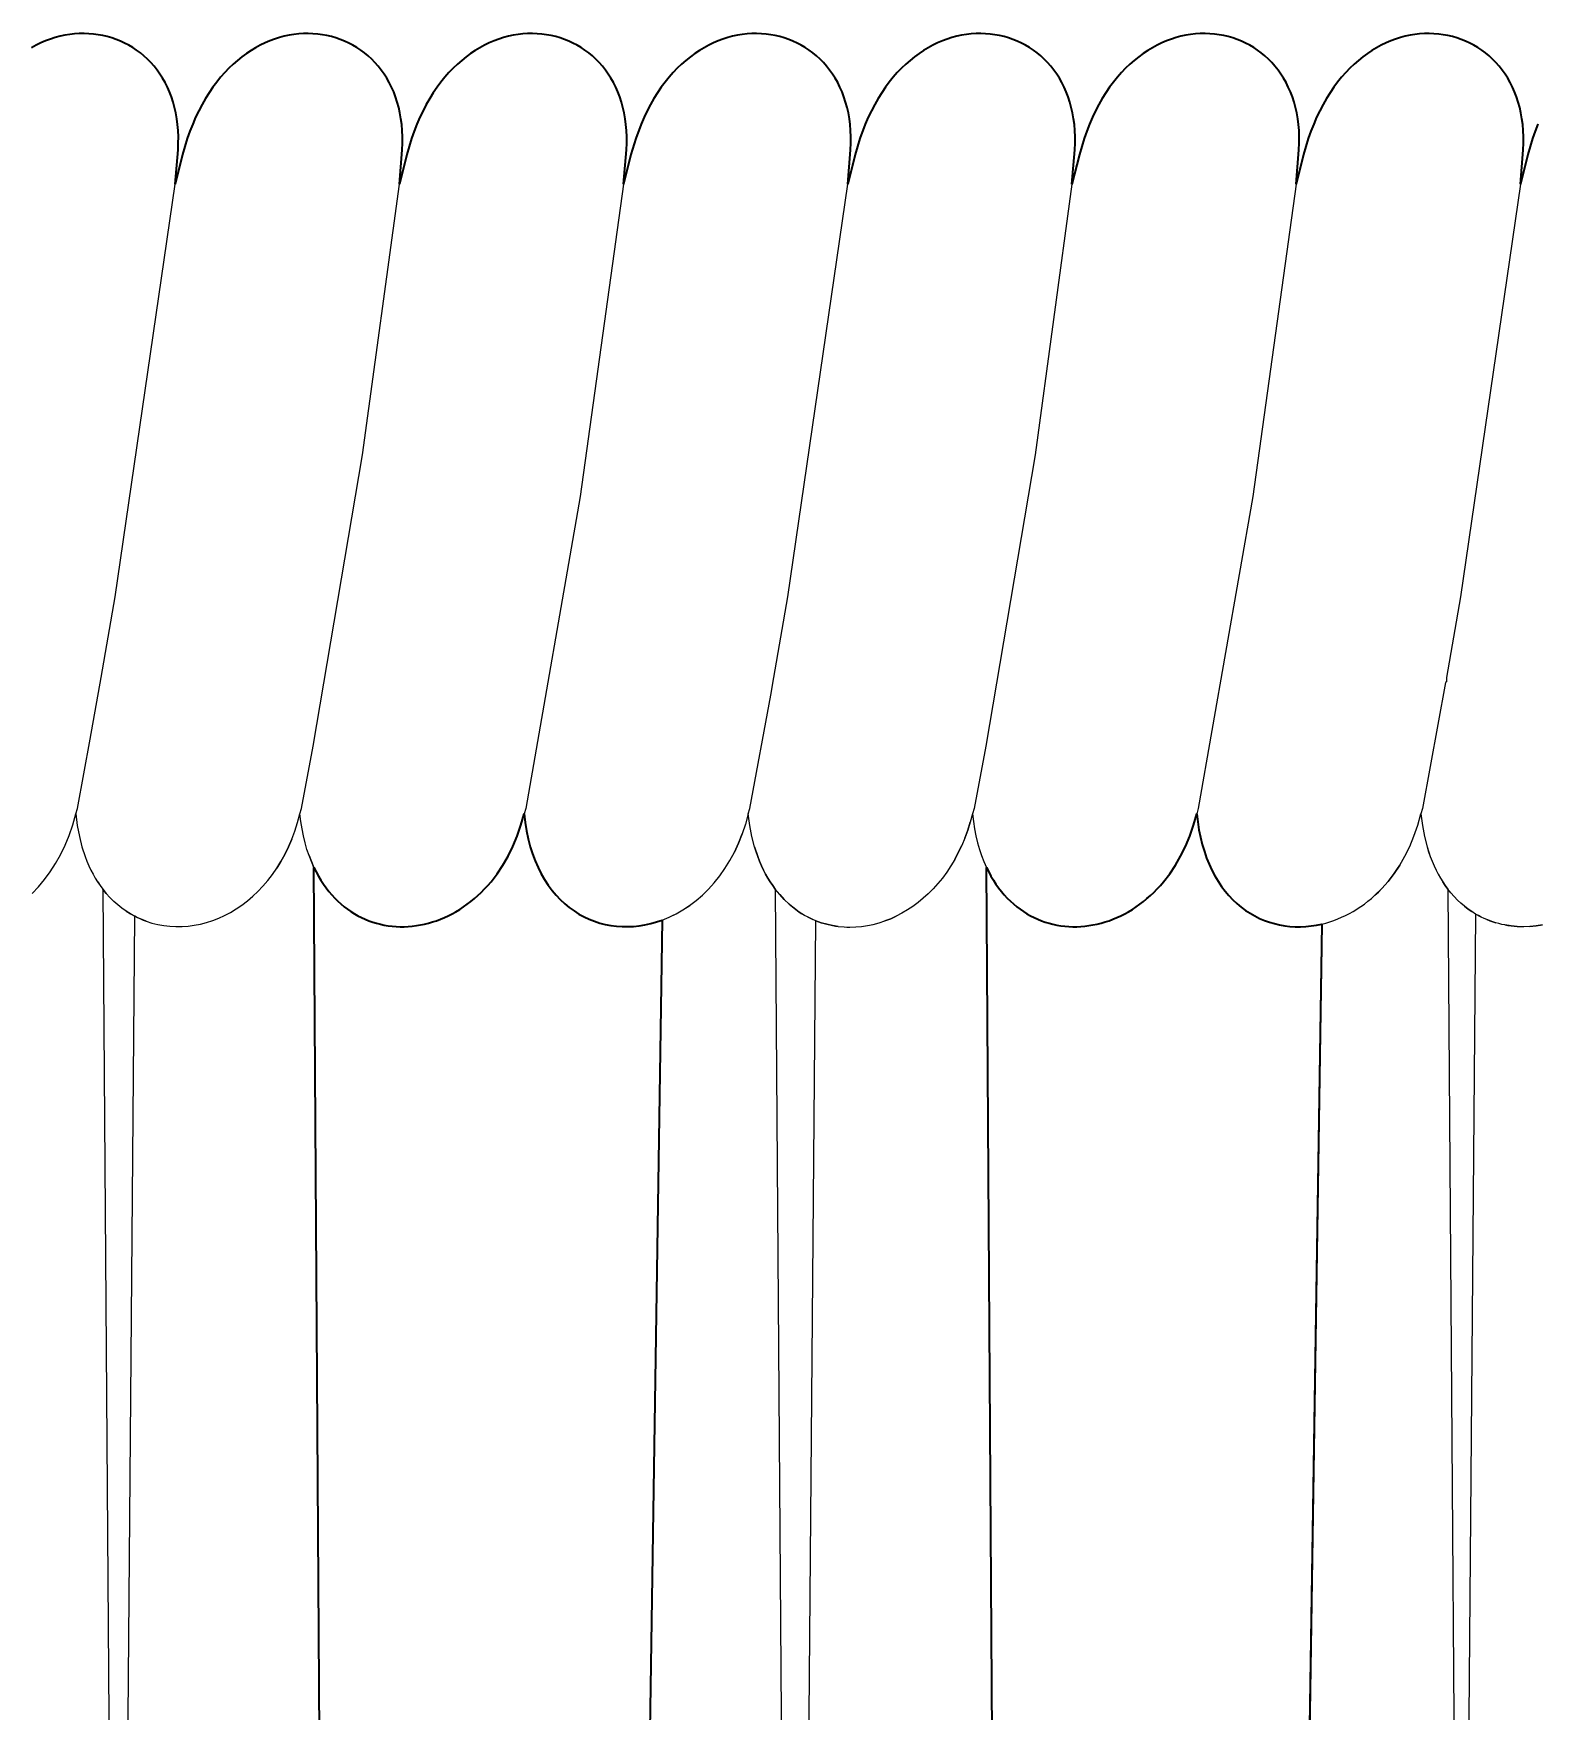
# Model space of a CAD drawing. Header units: millimetres. Extents: x 0 to 1881, y -1115 to 723.
# Drawn here: x 383.4 to 425.9, y -459.68 to -412.21 of the extents above; entities that cross this region are included whole.
import ezdxf

# ---------------------------------------------------------------- set-up
doc = ezdxf.new("R2010")
doc.units = ezdxf.units.MM
doc.layers.add('Blocks', color=7, linetype='Continuous')
doc.layers.add('Blocks$Inner', color=7, linetype='Continuous', lineweight=25, true_color=0x007f00)
doc.layers.add('Blocks$Outline', color=7, linetype='Continuous', lineweight=35, true_color=0xff3f3f)

# ---------------------------------------------------------------- blocks, each defined once
blk = doc.blocks.new('PK4 Lounge Chair Back')
at = {"layer": 'Blocks$Inner'}
blk.add_line((406.319, 677.539), (406.484, 677.534), dxfattribs=at)
for points in [[(383.353, 678.489), (383.534, 678.675), (383.705, 678.878), (383.867, 679.097), (384.018, 679.331), (384.159, 679.582), (384.287, 679.848), (384.402, 680.13), (384.503, 680.427), (384.589, 680.74), (384.635, 680.892), (384.997, 682.852), (385.309, 684.598), (385.705, 686.882), (387.401, 698.55), (387.482, 699.527), (387.49, 699.712), (387.491, 699.893), (387.483, 700.069), (387.469, 700.24), (387.448, 700.406), (387.419, 700.568), (387.384, 700.724), (387.343, 700.874), (387.295, 701.02), (387.241, 701.161), (387.181, 701.296), (387.116, 701.426), (387.045, 701.55), (386.969, 701.669), (386.888, 701.782), (386.803, 701.89), (386.712, 701.993), (386.618, 702.089), (386.519, 702.18), (386.417, 702.265), (386.31, 702.344), (386.201, 702.417), (386.088, 702.484), (385.972, 702.545), (385.853, 702.6), (385.731, 702.649), (385.607, 702.692), (385.481, 702.728), (385.353, 702.758), (385.223, 702.782), (385.091, 702.8), (384.959, 702.81), (384.825, 702.815), (384.69, 702.812), (384.554, 702.803), (384.418, 702.788), (384.282, 702.765), (384.145, 702.736), (384.009, 702.7), (383.873, 702.657), (383.737, 702.607), (383.603, 702.55), (383.469, 702.486), (383.337, 702.414)], [(391.187, 679.557), (391.253, 679.387), (391.325, 679.224), (391.253, 679.386), (391.187, 679.557), (391.128, 679.734), (391.075, 679.92), (391.028, 680.113), (390.989, 680.314), (390.956, 680.523), (390.93, 680.74), (390.976, 680.892), (391.302, 682.655), (392.704, 690.898), (393.742, 698.55), (393.823, 699.527), (393.831, 699.712), (393.831, 699.893), (393.824, 700.069), (393.81, 700.24), (393.788, 700.406), (393.76, 700.568), (393.725, 700.724), (393.683, 700.874), (393.636, 701.02), (393.582, 701.161), (393.522, 701.296), (393.456, 701.426), (393.386, 701.55), (393.31, 701.669), (393.229, 701.782), (393.143, 701.89), (393.053, 701.993), (392.959, 702.089), (392.86, 702.18), (392.758, 702.265), (392.651, 702.344), (392.541, 702.417), (392.429, 702.484), (392.312, 702.545), (392.193, 702.6), (392.072, 702.649), (391.948, 702.692), (391.822, 702.728), (391.694, 702.758), (391.564, 702.782), (391.432, 702.8), (391.299, 702.81), (391.166, 702.815), (391.031, 702.812), (390.895, 702.803), (390.759, 702.788), (390.622, 702.765), (390.486, 702.736), (390.349, 702.7), (390.214, 702.657), (390.078, 702.607), (389.944, 702.55), (389.81, 702.486), (389.678, 702.414), (389.547, 702.336), (389.417, 702.25), (389.29, 702.157), (389.164, 702.056), (389.041, 701.948), (388.92, 701.833), (388.803, 701.71), (388.687, 701.579), (388.575, 701.441), (388.467, 701.295), (388.362, 701.141), (388.26, 700.979), (388.163, 700.81), (388.07, 700.632), (387.981, 700.447), (387.897, 700.253), (387.818, 700.052), (387.744, 699.842), (387.611, 699.397), (387.401, 698.55)], [(393.742, 698.55), (393.952, 699.397), (394.085, 699.842), (394.159, 700.052), (394.238, 700.253), (394.322, 700.447), (394.411, 700.632), (394.504, 700.81), (394.601, 700.979), (394.703, 701.141), (394.808, 701.295), (394.916, 701.441), (395.028, 701.579), (395.143, 701.71), (395.261, 701.833), (395.382, 701.948), (395.505, 702.056), (395.631, 702.157), (395.758, 702.25), (395.888, 702.336), (396.018, 702.414), (396.151, 702.486), (396.285, 702.55), (396.419, 702.607), (396.555, 702.657), (396.69, 702.7), (396.827, 702.736), (396.963, 702.765), (397.1, 702.788), (397.236, 702.803), (397.371, 702.812), (397.506, 702.815), (397.64, 702.81), (397.773, 702.8), (397.905, 702.782), (398.035, 702.758), (398.163, 702.728), (398.289, 702.692), (398.413, 702.649), (398.534, 702.6), (398.653, 702.545), (398.769, 702.484), (398.882, 702.417), (398.992, 702.344), (399.099, 702.265), (399.201, 702.18), (399.3, 702.089), (399.394, 701.993), (399.484, 701.89), (399.57, 701.782), (399.651, 701.669), (399.727, 701.55), (399.797, 701.426), (399.863, 701.296), (399.922, 701.161), (399.976, 701.02), (400.024, 700.874), (400.066, 700.724), (400.101, 700.568), (400.129, 700.406), (400.151, 700.24), (400.165, 700.069), (400.172, 699.893), (400.172, 699.712), (400.164, 699.527), (400.083, 698.55)], [(403.612, 680.74), (403.658, 680.892), (404.244, 684.098), (404.332, 684.598), (404.727, 686.882), (406.424, 698.55), (406.505, 699.527), (406.513, 699.712), (406.513, 699.893), (406.506, 700.069), (406.492, 700.24), (406.47, 700.406), (406.442, 700.568), (406.407, 700.724), (406.365, 700.874), (406.317, 701.02), (406.263, 701.161), (406.204, 701.296), (406.139, 701.426), (406.068, 701.55), (405.992, 701.669), (405.911, 701.782), (405.825, 701.89), (405.735, 701.993), (405.641, 702.089), (405.542, 702.18), (405.439, 702.265), (405.333, 702.344), (405.224, 702.417), (405.11, 702.484), (404.994, 702.545), (404.875, 702.6), (404.754, 702.649), (404.63, 702.692), (404.504, 702.728), (404.375, 702.758), (404.245, 702.782), (404.114, 702.8), (403.981, 702.81), (403.847, 702.815), (403.712, 702.812), (403.577, 702.803), (403.44, 702.788), (403.304, 702.765), (403.168, 702.736), (403.032, 702.7), (402.895, 702.657), (402.76, 702.607), (402.625, 702.55), (402.492, 702.486), (402.359, 702.414), (402.228, 702.336), (402.099, 702.25), (401.972, 702.157), (401.846, 702.056), (401.723, 701.948), (401.602, 701.833), (401.484, 701.71), (401.369, 701.579), (401.257, 701.441), (401.149, 701.295), (401.043, 701.141), (400.942, 700.979), (400.845, 700.81), (400.752, 700.632), (400.663, 700.447), (400.579, 700.253), (400.426, 699.842), (400.293, 699.397), (400.083, 698.55), (398.857, 689.716), (397.317, 680.892), (397.271, 680.74)], [(412.765, 698.55), (412.845, 699.527), (412.853, 699.712), (412.854, 699.893), (412.847, 700.069), (412.833, 700.24), (412.811, 700.406), (412.783, 700.568), (412.747, 700.724), (412.706, 700.874), (412.658, 701.02), (412.604, 701.161), (412.544, 701.296), (412.479, 701.426), (412.409, 701.55), (412.333, 701.669), (412.252, 701.782), (412.166, 701.89), (412.076, 701.993), (411.981, 702.089), (411.933, 702.135), (411.883, 702.18), (411.78, 702.265), (411.674, 702.344), (411.564, 702.417), (411.451, 702.484), (411.335, 702.545), (411.216, 702.6), (411.095, 702.649), (410.971, 702.692), (410.845, 702.728), (410.716, 702.758), (410.586, 702.782), (410.455, 702.8), (410.322, 702.81), (410.188, 702.815), (410.053, 702.812), (409.918, 702.803), (409.782, 702.788), (409.645, 702.765), (409.509, 702.736), (409.372, 702.7), (409.236, 702.657), (409.101, 702.607), (408.966, 702.55), (408.833, 702.486), (408.7, 702.414), (408.569, 702.336), (408.44, 702.25), (408.312, 702.157), (408.187, 702.056), (408.064, 701.948), (407.943, 701.833), (407.825, 701.71), (407.71, 701.579), (407.598, 701.441), (407.49, 701.295), (407.384, 701.141), (407.283, 700.979), (407.186, 700.81), (407.093, 700.632), (407.004, 700.447), (406.92, 700.253), (406.766, 699.842), (406.634, 699.397), (406.424, 698.55)], [(419.106, 698.55), (419.186, 699.527), (419.194, 699.712), (419.195, 699.893), (419.188, 700.069), (419.173, 700.24), (419.152, 700.406), (419.123, 700.568), (419.088, 700.724), (419.047, 700.874), (418.999, 701.02), (418.945, 701.161), (418.885, 701.296), (418.82, 701.426), (418.749, 701.55), (418.673, 701.669), (418.593, 701.782), (418.507, 701.89), (418.417, 701.993), (418.322, 702.089), (418.224, 702.18), (418.121, 702.265), (418.015, 702.344), (417.905, 702.417), (417.792, 702.484), (417.676, 702.545), (417.557, 702.6), (417.435, 702.649), (417.311, 702.692), (417.185, 702.728), (417.058, 702.758), (416.927, 702.782), (416.796, 702.8), (416.663, 702.81), (416.529, 702.815), (416.394, 702.812), (416.258, 702.803), (416.122, 702.788), (415.986, 702.765), (415.849, 702.736), (415.713, 702.7), (415.577, 702.657), (415.442, 702.607), (415.307, 702.55), (415.174, 702.486), (415.041, 702.414), (414.91, 702.336), (414.781, 702.25), (414.653, 702.157), (414.528, 702.056), (414.405, 701.948), (414.284, 701.833), (414.166, 701.71), (414.051, 701.579), (413.939, 701.441), (413.83, 701.295), (413.725, 701.141), (413.624, 700.979), (413.527, 700.81), (413.433, 700.632), (413.345, 700.447), (413.261, 700.253), (413.182, 700.052), (413.107, 699.842), (412.975, 699.397), (412.765, 698.55), (411.727, 690.898), (410.325, 682.655), (409.998, 680.892), (409.953, 680.74), (409.889, 680.503), (409.816, 680.274), (409.736, 680.054), (409.647, 679.843), (409.551, 679.641), (409.448, 679.448), (409.339, 679.264), (409.223, 679.089), (409.101, 678.922), (408.974, 678.766), (408.841, 678.618), (408.703, 678.48), (408.561, 678.35), (408.415, 678.231), (408.266, 678.12), (408.113, 678.019), (407.957, 677.927), (407.798, 677.845)], [(425.447, 698.55), (425.527, 699.527), (425.536, 699.712), (425.536, 699.893), (425.529, 700.069), (425.514, 700.24), (425.493, 700.406), (425.464, 700.568), (425.429, 700.724), (425.388, 700.874), (425.34, 701.02), (425.286, 701.161), (425.226, 701.296), (425.161, 701.426), (425.09, 701.55), (425.014, 701.669), (424.933, 701.782), (424.848, 701.89), (424.758, 701.993), (424.663, 702.089), (424.564, 702.18), (424.462, 702.265), (424.356, 702.344), (424.246, 702.417), (424.133, 702.484), (424.017, 702.545), (423.898, 702.6), (423.776, 702.649), (423.652, 702.692), (423.526, 702.728), (423.398, 702.758), (423.268, 702.782), (423.137, 702.8), (423.004, 702.81), (422.87, 702.815), (422.735, 702.812), (422.599, 702.803), (422.463, 702.788), (422.327, 702.765), (422.19, 702.736), (422.054, 702.7), (421.918, 702.657), (421.783, 702.607), (421.648, 702.55), (421.515, 702.486), (421.382, 702.414), (421.251, 702.336), (421.122, 702.25), (420.994, 702.157), (420.869, 702.056), (420.745, 701.948), (420.625, 701.833), (420.507, 701.71), (420.392, 701.579), (420.28, 701.441), (420.171, 701.295), (420.066, 701.141), (419.965, 700.979), (419.868, 700.81), (419.774, 700.632), (419.686, 700.447), (419.602, 700.253), (419.522, 700.052), (419.448, 699.842), (419.316, 699.397), (419.106, 698.55), (417.879, 689.716), (416.339, 680.892), (416.294, 680.74), (416.321, 680.51), (416.357, 680.288), (416.4, 680.075)], [(425.943, 700.253), (425.863, 700.052), (425.789, 699.842), (425.657, 699.397), (425.447, 698.55), (423.75, 686.882), (423.354, 684.598), (423.355, 684.474), (423.329, 684.452), (422.68, 680.892), (422.635, 680.74)], [(384.589, 680.74), (384.632, 680.409), (384.691, 680.097), (384.766, 679.803), (384.856, 679.528), (384.907, 679.397), (384.96, 679.271), (385.018, 679.149), (385.079, 679.033), (385.142, 678.92), (385.209, 678.812), (385.28, 678.708), (385.352, 678.609), (385.453, 678.486), (385.556, 678.371)], [(386.579, 677.701), (386.417, 677.765), (386.338, 677.801), (386.26, 677.84), (386.417, 677.765), (386.497, 677.732), (386.579, 677.701), (386.743, 677.649), (386.909, 677.607), (387.079, 677.577), (387.249, 677.557), (387.422, 677.548), (387.595, 677.55), (387.769, 677.563), (387.943, 677.587), (388.117, 677.621), (388.29, 677.666), (388.462, 677.722), (388.633, 677.788), (388.801, 677.865), (388.967, 677.952), (389.13, 678.05), (389.289, 678.158), (389.445, 678.276), (389.597, 678.405), (389.744, 678.544), (389.885, 678.694), (390.022, 678.853), (390.152, 679.023), (390.276, 679.203), (390.394, 679.392), (390.504, 679.592), (390.606, 679.802), (390.7, 680.022), (390.786, 680.251), (390.863, 680.491), (390.93, 680.74)], [(398.174, 678.437), (398.294, 678.311), (398.419, 678.194), (398.549, 678.087), (398.684, 677.99), (398.549, 678.087), (398.419, 678.194), (398.294, 678.311), (398.174, 678.437), (398.06, 678.574), (397.952, 678.72), (397.849, 678.877), (397.754, 679.044), (397.666, 679.22), (397.584, 679.407), (397.511, 679.603), (397.446, 679.81), (397.389, 680.027), (397.34, 680.255), (397.301, 680.492), (397.271, 680.74), (397.181, 680.414), (397.074, 680.106), (396.952, 679.814), (396.817, 679.539), (396.668, 679.282), (396.507, 679.042), (396.422, 678.928), (396.335, 678.819), (396.245, 678.714), (396.153, 678.614), (396.058, 678.518), (395.962, 678.427), (395.863, 678.34), (395.762, 678.257), (395.66, 678.179), (395.556, 678.105), (395.45, 678.036), (395.343, 677.971), (395.45, 678.036), (395.556, 678.105), (395.66, 678.179)], [(403.788, 679.803), (403.878, 679.528), (403.929, 679.397), (403.983, 679.271), (404.04, 679.149), (404.101, 679.032), (404.165, 678.92), (404.232, 678.812), (404.302, 678.709), (404.375, 678.609), (404.912, 604.677), (406.53, 381.577)], [(404.912, 604.677), (405.521, 677.713), (405.44, 677.747), (405.36, 677.784), (405.281, 677.823), (405.203, 677.866), (405.127, 677.912), (405.052, 677.961), (404.905, 678.068), (404.834, 678.126), (404.764, 678.187), (404.628, 678.317), (404.499, 678.458), (404.375, 678.609), (404.302, 678.708), (404.232, 678.812), (404.165, 678.92), (404.101, 679.033), (404.04, 679.149), (403.983, 679.271), (403.929, 679.397), (403.878, 679.528), (403.831, 679.663), (403.788, 679.803), (403.713, 680.097), (403.654, 680.409), (403.612, 680.74), (403.532, 680.448), (403.439, 680.17)], [(409.953, 680.74), (409.978, 680.523), (410.011, 680.314), (410.051, 680.113), (410.098, 679.92), (410.151, 679.734), (410.21, 679.557), (410.276, 679.386), (410.347, 679.224), (410.41, 679.098), (410.475, 678.977), (410.544, 678.861), (410.475, 678.977), (410.41, 679.098)], [(417.433, 678.2), (417.554, 678.1), (417.493, 678.149), (417.433, 678.2), (417.317, 678.309), (417.206, 678.427), (417.099, 678.553), (416.997, 678.687), (416.901, 678.83), (416.81, 678.982), (416.725, 679.142), (416.647, 679.311), (416.575, 679.489), (416.51, 679.676), (416.451, 679.871), (416.4, 680.075), (416.357, 680.288), (416.321, 680.51), (416.294, 680.74), (416.203, 680.414), (416.097, 680.106), (415.975, 679.814), (415.839, 679.539), (415.69, 679.282), (415.53, 679.042), (415.358, 678.819), (415.268, 678.714), (415.175, 678.614), (414.984, 678.427), (414.886, 678.34), (414.785, 678.257), (414.683, 678.179), (414.579, 678.105), (414.473, 678.036), (414.366, 677.971), (414.258, 677.911)], [(422.036, 679.288), (422.183, 679.545), (422.318, 679.818), (422.439, 680.109), (422.545, 680.416), (422.635, 680.74), (422.677, 680.409), (422.736, 680.097), (422.811, 679.803), (422.901, 679.528), (422.952, 679.397), (423.006, 679.271), (423.063, 679.149), (423.124, 679.033), (423.188, 678.92), (423.255, 678.812), (423.325, 678.708), (423.398, 678.609), (423.325, 678.709), (423.255, 678.812)], [(384.287, 679.848), (384.402, 680.13), (384.503, 680.427)], [(391.075, 679.92), (391.028, 680.113), (390.989, 680.314), (390.956, 680.523)], [(397.301, 680.492), (397.34, 680.255), (397.389, 680.027), (397.446, 679.81)], [(409.736, 680.054), (409.816, 680.274), (409.889, 680.503)], [(409.978, 680.523), (410.011, 680.314), (410.051, 680.113), (410.098, 679.92)], [(390.7, 680.022), (390.606, 679.802), (390.504, 679.592), (390.393, 679.392), (390.276, 679.203)], [(396.952, 679.814), (396.817, 679.539), (396.668, 679.282), (396.507, 679.042), (396.335, 678.819), (396.153, 678.614)], [(401.012, 677.68), (401.172, 677.734), (401.373, 677.816), (401.57, 677.912), (401.763, 678.022), (401.952, 678.147), (402.136, 678.286), (402.314, 678.439), (402.485, 678.607), (402.649, 678.788), (402.804, 678.984), (402.952, 679.193), (403.089, 679.416), (403.217, 679.654), (403.333, 679.905), (403.439, 680.17), (403.333, 679.905), (403.217, 679.654)], [(409.449, 679.448), (409.551, 679.641), (409.647, 679.843)], [(415.69, 679.282), (415.839, 679.539), (415.975, 679.814)], [(422.811, 679.803), (422.854, 679.663), (422.901, 679.528), (422.952, 679.397), (423.006, 679.271), (423.063, 679.149), (423.124, 679.032), (423.188, 678.92)], [(384.856, 679.528), (384.906, 679.397), (384.96, 679.271), (385.018, 679.149), (385.079, 679.032), (385.142, 678.92)], [(410.21, 679.557), (410.276, 679.387), (410.347, 679.224), (412.289, 381.577), (412.433, 359.599), (415.108, 359.599), (413.287, 245.103), (413.18, 245.103), (409.826, 245.103), (409.966, 243.165), (410.536, 231.192), (410.538, 231.102), (414.778, 231.102), (415.058, 232.842), (415.48, 234.741), (416.485, 239.669), (417.32, 245.103)], [(391.594, 678.75), (391.521, 678.861), (391.453, 678.977), (391.387, 679.098), (391.325, 679.224), (393.267, 381.577), (393.41, 359.599), (396.448, 359.599), (394.627, 245.103), (394.157, 245.103), (390.725, 245.103)], [(391.521, 678.861), (391.453, 678.977), (391.387, 679.098)], [(402.136, 678.286), (402.314, 678.439), (402.485, 678.607), (402.649, 678.788), (402.805, 678.984)], [(410.936, 678.356), (411.023, 678.27), (411.112, 678.189), (411.204, 678.112), (411.112, 678.189), (411.023, 678.27), (410.936, 678.356), (410.852, 678.447), (410.77, 678.543), (410.692, 678.644), (410.616, 678.75), (410.544, 678.861)], [(416.725, 679.142), (416.81, 678.982), (416.901, 678.83), (416.997, 678.687), (417.099, 678.553)], [(420.17, 677.722), (420.282, 677.764), (420.393, 677.811), (420.503, 677.863), (420.612, 677.919), (420.72, 677.979), (420.931, 678.114), (421.035, 678.187), (421.137, 678.266), (421.236, 678.348), (421.335, 678.435), (421.431, 678.527), (421.525, 678.622), (421.616, 678.722), (421.705, 678.827), (421.792, 678.936), (421.876, 679.049), (421.957, 679.167), (422.036, 679.288), (421.876, 679.049), (421.705, 678.827), (421.525, 678.622), (421.335, 678.435)], [(385.21, 678.812), (385.28, 678.709), (385.352, 678.609), (385.777, 620.033), (384.137, 423.427), (383.439, 381.577), (387.507, 381.577), (385.777, 620.033), (386.26, 677.84)], [(386.011, 677.987), (386.134, 677.909), (386.26, 677.84), (386.134, 677.909), (386.011, 677.986), (385.892, 678.071), (385.776, 678.164), (385.664, 678.263), (385.556, 678.371), (385.453, 678.486), (385.352, 678.609)], [(391.913, 678.356), (391.829, 678.447), (391.748, 678.543), (391.669, 678.644), (391.594, 678.75), (391.669, 678.644), (391.748, 678.543)], [(393.766, 677.546), (393.653, 677.55), (393.54, 677.56), (393.428, 677.573), (393.317, 677.592), (393.206, 677.615), (393.097, 677.643), (392.989, 677.676), (392.882, 677.714), (392.777, 677.756), (392.673, 677.804), (392.571, 677.856), (392.471, 677.913), (392.372, 677.974), (392.276, 678.041), (392.182, 678.112), (392.09, 678.189), (392, 678.27), (391.913, 678.356), (392, 678.27), (392.09, 678.189)], [(404.499, 678.458), (404.629, 678.317), (404.764, 678.187), (404.905, 678.068), (405.052, 677.961), (405.127, 677.912)], [(410.616, 678.75), (410.692, 678.644), (410.77, 678.543)], [(414.785, 678.257), (414.984, 678.427), (415.081, 678.518), (415.175, 678.614)], [(425.01, 677.594), (425.097, 677.578), (425.183, 677.566), (425.271, 677.557), (425.36, 677.55), (425.448, 677.547), (425.537, 677.546), (425.36, 677.55), (425.184, 677.566), (425.01, 677.594), (424.924, 677.612), (424.838, 677.633), (424.753, 677.656), (424.669, 677.683), (424.503, 677.745), (424.422, 677.781), (424.341, 677.819), (424.262, 677.86), (424.183, 677.904), (424.075, 677.972), (423.969, 678.045), (423.866, 678.124), (423.766, 678.21), (423.67, 678.301), (423.576, 678.398), (423.485, 678.501), (423.398, 678.609), (423.766, 627.904)], [(423.485, 678.501), (423.576, 678.398), (423.67, 678.301)], [(392.989, 677.676), (392.882, 677.714), (392.777, 677.756), (392.673, 677.804), (392.571, 677.856), (392.471, 677.913), (392.372, 677.974)], [(395.235, 677.911), (395.126, 677.856), (395.015, 677.805), (394.904, 677.758), (394.791, 677.716), (394.679, 677.679), (394.565, 677.646), (394.451, 677.618), (394.337, 677.594), (394.223, 677.575), (394.108, 677.561), (393.994, 677.551), (393.88, 677.546), (393.766, 677.546), (393.88, 677.546), (393.994, 677.551)], [(395.343, 677.971), (395.235, 677.911), (395.125, 677.856), (395.015, 677.805)], [(398.965, 677.824), (399.111, 677.756), (399.261, 677.698), (399.111, 677.756), (398.965, 677.824), (398.822, 677.902), (398.684, 677.99)], [(401.373, 677.816), (401.472, 677.862), (401.57, 677.912), (401.763, 678.022), (401.953, 678.147)], [(412.229, 677.615), (412.339, 677.592), (412.451, 677.574), (412.563, 677.56), (412.451, 677.573), (412.339, 677.592), (412.229, 677.615), (412.12, 677.643), (412.012, 677.676), (411.905, 677.714), (411.799, 677.756), (411.696, 677.804), (411.593, 677.856), (411.493, 677.913), (411.395, 677.974), (411.298, 678.041), (411.204, 678.112)], [(411.395, 677.974), (411.493, 677.913), (411.593, 677.856), (411.696, 677.804), (411.799, 677.756), (411.905, 677.714), (412.012, 677.676)], [(414.038, 677.805), (414.148, 677.856), (414.258, 677.911), (414.148, 677.856), (414.038, 677.805), (413.926, 677.758), (413.814, 677.716), (413.701, 677.679), (413.588, 677.646), (413.474, 677.618), (413.36, 677.594), (413.245, 677.575), (413.131, 677.561), (413.017, 677.551), (412.902, 677.546), (412.789, 677.546), (412.676, 677.55), (412.563, 677.56)], [(414.473, 678.036), (414.579, 678.105), (414.683, 678.179)], [(415.108, 359.599), (415.438, 381.577), (416.272, 443.536), (419.83, 677.622), (419.68, 677.591), (419.529, 677.567), (419.379, 677.552), (419.228, 677.545), (419.079, 677.546), (418.93, 677.555), (418.782, 677.572), (418.636, 677.598), (418.492, 677.632), (418.349, 677.673), (418.209, 677.724), (418.072, 677.782), (417.937, 677.849), (417.806, 677.924), (417.678, 678.008), (417.554, 678.1)], [(419.529, 677.567), (419.68, 677.59), (419.83, 677.622), (419.944, 677.65), (420.058, 677.684), (420.17, 677.722), (420.282, 677.764), (420.393, 677.811), (420.503, 677.863), (420.612, 677.919), (420.72, 677.979), (420.826, 678.044), (420.931, 678.114), (421.035, 678.187)], [(424.341, 677.819), (424.183, 677.904), (423.766, 627.904), (425.553, 381.577), (421.351, 381.577)], [(423.866, 678.125), (423.969, 678.045), (424.075, 677.972)], [(393.54, 677.56), (393.428, 677.574), (393.317, 677.592), (393.206, 677.615)], [(396.778, 381.577), (397.612, 443.536), (401.172, 677.734)], [(399.724, 677.58), (399.882, 677.56), (400.042, 677.549), (399.882, 677.56), (399.724, 677.58), (399.567, 677.61), (399.412, 677.649), (399.26, 677.698)], [(400.365, 677.555), (400.527, 677.572), (400.689, 677.599), (400.851, 677.635), (401.012, 677.68), (400.851, 677.635), (400.689, 677.599), (400.527, 677.573), (400.365, 677.555), (400.203, 677.547), (400.042, 677.549)], [(405.281, 677.823), (405.36, 677.783), (405.44, 677.747)], [(406.155, 677.554), (405.994, 677.578), (405.834, 677.613), (405.676, 677.658), (405.521, 677.713), (405.598, 677.684), (405.676, 677.658), (405.754, 677.635), (405.833, 677.613), (405.994, 677.578), (406.074, 677.565), (406.155, 677.554), (406.319, 677.539), (406.401, 677.535), (406.484, 677.534), (406.649, 677.539), (406.815, 677.553), (406.981, 677.578), (407.146, 677.612), (407.311, 677.656), (407.475, 677.709), (407.638, 677.772), (407.798, 677.845), (407.638, 677.772), (407.475, 677.709)], [(424.503, 677.745), (424.586, 677.713), (424.669, 677.683), (424.753, 677.656)], [(425.715, 677.553), (425.893, 677.571), (426.071, 677.6), (425.893, 677.571), (425.715, 677.553), (425.537, 677.546)]]:
    blk.add_lwpolyline(points, dxfattribs=at)
at = {"layer": 'Blocks$Outline'}
for points in [[(387.401, 698.55), (387.482, 699.527), (387.49, 699.712), (387.491, 699.893), (387.483, 700.069), (387.469, 700.24), (387.448, 700.406), (387.419, 700.568), (387.384, 700.724), (387.343, 700.874), (387.295, 701.02), (387.241, 701.161), (387.181, 701.296), (387.116, 701.426), (387.045, 701.55), (386.969, 701.669), (386.888, 701.782), (386.803, 701.89), (386.712, 701.993), (386.618, 702.089), (386.519, 702.18), (386.417, 702.265), (386.31, 702.344), (386.201, 702.417), (386.088, 702.484), (385.972, 702.545), (385.853, 702.6), (385.731, 702.649), (385.607, 702.692), (385.481, 702.728), (385.353, 702.758), (385.223, 702.782), (385.091, 702.8), (384.959, 702.81), (384.825, 702.815), (384.69, 702.812), (384.554, 702.803), (384.418, 702.788), (384.282, 702.765), (384.145, 702.736), (384.009, 702.7), (383.873, 702.657), (383.737, 702.607), (383.603, 702.55), (383.469, 702.486), (383.337, 702.414)], [(393.742, 698.55), (393.823, 699.527), (393.831, 699.712), (393.831, 699.893), (393.824, 700.069), (393.81, 700.24), (393.788, 700.406), (393.76, 700.568), (393.725, 700.724), (393.683, 700.874), (393.636, 701.02), (393.582, 701.161), (393.522, 701.296), (393.456, 701.426), (393.386, 701.55), (393.31, 701.669), (393.229, 701.782), (393.143, 701.89), (393.053, 701.993), (392.959, 702.089), (392.86, 702.18), (392.758, 702.265), (392.651, 702.344), (392.541, 702.417), (392.429, 702.484), (392.312, 702.545), (392.193, 702.6), (392.072, 702.649), (391.948, 702.692), (391.822, 702.728), (391.694, 702.758), (391.564, 702.782), (391.432, 702.8), (391.299, 702.81), (391.166, 702.815), (391.031, 702.812), (390.895, 702.803), (390.759, 702.788), (390.622, 702.765), (390.486, 702.736), (390.349, 702.7), (390.214, 702.657), (390.078, 702.607), (389.944, 702.55), (389.81, 702.486), (389.678, 702.414), (389.547, 702.336), (389.417, 702.25), (389.29, 702.157), (389.164, 702.056), (389.041, 701.948), (388.92, 701.833), (388.803, 701.71), (388.687, 701.579), (388.575, 701.441), (388.467, 701.295), (388.362, 701.141), (388.26, 700.979), (388.163, 700.81), (388.07, 700.632), (387.981, 700.447), (387.897, 700.253), (387.818, 700.052), (387.744, 699.842), (387.611, 699.397), (387.401, 698.55)], [(400.083, 698.55), (400.164, 699.527), (400.172, 699.712), (400.172, 699.893), (400.165, 700.069), (400.151, 700.24), (400.129, 700.406), (400.101, 700.568), (400.066, 700.724), (400.024, 700.874), (399.976, 701.02), (399.922, 701.161), (399.863, 701.296), (399.797, 701.426), (399.727, 701.55), (399.651, 701.669), (399.57, 701.782), (399.484, 701.89), (399.394, 701.993), (399.3, 702.089), (399.201, 702.18), (399.099, 702.265), (398.992, 702.344), (398.882, 702.417), (398.769, 702.484), (398.653, 702.545), (398.534, 702.6), (398.413, 702.649), (398.289, 702.692), (398.163, 702.728), (398.035, 702.758), (397.905, 702.782), (397.773, 702.8), (397.64, 702.81), (397.506, 702.815), (397.371, 702.812), (397.236, 702.803), (397.1, 702.788), (396.963, 702.765), (396.827, 702.736), (396.69, 702.7), (396.555, 702.657), (396.419, 702.607), (396.285, 702.55), (396.151, 702.486), (396.018, 702.414), (395.888, 702.336), (395.758, 702.25), (395.631, 702.157), (395.505, 702.056), (395.382, 701.948), (395.261, 701.833), (395.143, 701.71), (395.028, 701.579), (394.916, 701.441), (394.808, 701.295), (394.703, 701.141), (394.601, 700.979), (394.504, 700.81), (394.411, 700.632), (394.322, 700.447), (394.238, 700.253), (394.159, 700.052), (394.085, 699.842), (393.952, 699.397), (393.742, 698.55)], [(406.424, 698.55), (406.505, 699.527), (406.513, 699.712), (406.513, 699.893), (406.506, 700.069), (406.492, 700.24), (406.47, 700.406), (406.442, 700.568), (406.407, 700.724), (406.365, 700.874), (406.317, 701.02), (406.263, 701.161), (406.204, 701.296), (406.139, 701.426), (406.068, 701.55), (405.992, 701.669), (405.911, 701.782), (405.825, 701.89), (405.735, 701.993), (405.641, 702.089), (405.542, 702.18), (405.439, 702.265), (405.333, 702.344), (405.224, 702.417), (405.11, 702.484), (404.994, 702.545), (404.875, 702.6), (404.754, 702.649), (404.63, 702.692), (404.504, 702.728), (404.375, 702.758), (404.245, 702.782), (404.114, 702.8), (403.981, 702.81), (403.847, 702.815), (403.712, 702.812), (403.577, 702.803), (403.44, 702.788), (403.304, 702.765), (403.168, 702.736), (403.032, 702.7), (402.895, 702.657), (402.76, 702.607), (402.625, 702.55), (402.492, 702.486), (402.359, 702.414), (402.228, 702.336), (402.099, 702.25), (401.972, 702.157), (401.846, 702.056), (401.723, 701.948), (401.602, 701.833), (401.484, 701.71), (401.369, 701.579), (401.257, 701.441), (401.149, 701.295), (401.043, 701.141), (400.942, 700.979), (400.845, 700.81), (400.752, 700.632), (400.663, 700.447), (400.579, 700.253), (400.426, 699.842), (400.293, 699.397), (400.083, 698.55)], [(412.765, 698.55), (412.845, 699.527), (412.853, 699.712), (412.854, 699.893), (412.847, 700.069), (412.833, 700.24), (412.811, 700.406), (412.783, 700.568), (412.747, 700.724), (412.706, 700.874), (412.658, 701.02), (412.604, 701.161), (412.544, 701.296), (412.479, 701.426), (412.409, 701.55), (412.333, 701.669), (412.252, 701.782), (412.166, 701.89), (412.076, 701.993), (411.981, 702.089), (411.933, 702.135), (411.883, 702.18), (411.78, 702.265), (411.674, 702.344), (411.564, 702.417), (411.451, 702.484), (411.335, 702.545), (411.216, 702.6), (411.095, 702.649), (410.971, 702.692), (410.845, 702.728), (410.716, 702.758), (410.586, 702.782), (410.455, 702.8), (410.322, 702.81), (410.188, 702.815), (410.053, 702.812), (409.918, 702.803), (409.782, 702.788), (409.645, 702.765), (409.509, 702.736), (409.372, 702.7), (409.236, 702.657), (409.101, 702.607), (408.966, 702.55), (408.833, 702.486), (408.7, 702.414), (408.569, 702.336), (408.44, 702.25), (408.312, 702.157), (408.187, 702.056), (408.064, 701.948), (407.943, 701.833), (407.825, 701.71), (407.71, 701.579), (407.598, 701.441), (407.49, 701.295), (407.384, 701.141), (407.283, 700.979), (407.186, 700.81), (407.093, 700.632), (407.004, 700.447), (406.92, 700.253), (406.766, 699.842), (406.634, 699.397), (406.424, 698.55)], [(419.106, 698.55), (419.186, 699.527), (419.194, 699.712), (419.195, 699.893), (419.188, 700.069), (419.173, 700.24), (419.152, 700.406), (419.123, 700.568), (419.088, 700.724), (419.047, 700.874), (418.999, 701.02), (418.945, 701.161), (418.885, 701.296), (418.82, 701.426), (418.749, 701.55), (418.673, 701.669), (418.593, 701.782), (418.507, 701.89), (418.417, 701.993), (418.322, 702.089), (418.224, 702.18), (418.121, 702.265), (418.015, 702.344), (417.905, 702.417), (417.792, 702.484), (417.676, 702.545), (417.557, 702.6), (417.435, 702.649), (417.311, 702.692), (417.185, 702.728), (417.058, 702.758), (416.927, 702.782), (416.796, 702.8), (416.663, 702.81), (416.529, 702.815), (416.394, 702.812), (416.258, 702.803), (416.122, 702.788), (415.986, 702.765), (415.849, 702.736), (415.713, 702.7), (415.577, 702.657), (415.442, 702.607), (415.307, 702.55), (415.174, 702.486), (415.041, 702.414), (414.91, 702.336), (414.781, 702.25), (414.653, 702.157), (414.528, 702.056), (414.405, 701.948), (414.284, 701.833), (414.166, 701.71), (414.051, 701.579), (413.939, 701.441), (413.83, 701.295), (413.725, 701.141), (413.624, 700.979), (413.527, 700.81), (413.433, 700.632), (413.345, 700.447), (413.261, 700.253), (413.182, 700.052), (413.107, 699.842), (412.975, 699.397), (412.765, 698.55)], [(425.447, 698.55), (425.527, 699.527), (425.536, 699.712), (425.536, 699.893), (425.529, 700.069), (425.514, 700.24), (425.493, 700.406), (425.464, 700.568), (425.429, 700.724), (425.388, 700.874), (425.34, 701.02), (425.286, 701.161), (425.226, 701.296), (425.161, 701.426), (425.09, 701.55), (425.014, 701.669), (424.933, 701.782), (424.848, 701.89), (424.758, 701.993), (424.663, 702.089), (424.564, 702.18), (424.462, 702.265), (424.356, 702.344), (424.246, 702.417), (424.133, 702.484), (424.017, 702.545), (423.898, 702.6), (423.776, 702.649), (423.652, 702.692), (423.526, 702.728), (423.398, 702.758), (423.268, 702.782), (423.137, 702.8), (423.004, 702.81), (422.87, 702.815), (422.735, 702.812), (422.599, 702.803), (422.463, 702.788), (422.327, 702.765), (422.19, 702.736), (422.054, 702.7), (421.918, 702.657), (421.783, 702.607), (421.648, 702.55), (421.515, 702.486), (421.382, 702.414), (421.251, 702.336), (421.122, 702.25), (420.994, 702.157), (420.869, 702.056), (420.745, 701.948), (420.625, 701.833), (420.507, 701.71), (420.392, 701.579), (420.28, 701.441), (420.171, 701.295), (420.066, 701.141), (419.965, 700.979), (419.868, 700.81), (419.774, 700.632), (419.686, 700.447), (419.602, 700.253), (419.522, 700.052), (419.448, 699.842), (419.316, 699.397), (419.106, 698.55)], [(425.943, 700.253), (425.863, 700.052), (425.789, 699.842), (425.657, 699.397), (425.447, 698.55)], [(396.952, 679.814), (397.074, 680.106), (397.181, 680.414), (397.271, 680.74), (397.301, 680.492)], [(415.175, 678.614), (415.268, 678.714), (415.358, 678.819), (415.53, 679.042), (415.69, 679.282), (415.839, 679.539), (415.975, 679.814), (416.097, 680.106), (416.203, 680.414), (416.294, 680.74), (416.321, 680.51), (416.357, 680.288), (416.4, 680.075), (416.451, 679.871), (416.51, 679.676), (416.575, 679.489), (416.647, 679.311), (416.725, 679.142), (416.81, 678.982), (416.901, 678.83), (416.997, 678.687), (417.099, 678.553), (417.206, 678.427), (417.317, 678.309), (417.433, 678.2), (417.493, 678.149), (417.554, 678.1)], [(397.301, 680.492), (397.34, 680.255), (397.389, 680.027), (397.446, 679.81)], [(396.507, 679.042), (396.668, 679.282), (396.817, 679.539), (396.952, 679.814)], [(397.446, 679.81), (397.511, 679.603), (397.584, 679.407), (397.666, 679.22), (397.754, 679.044), (397.849, 678.877), (397.952, 678.72), (398.06, 678.574), (398.174, 678.437), (398.174, 678.437)], [(393.267, 381.577), (391.325, 679.224), (391.387, 679.098), (391.453, 678.977), (391.521, 678.861), (391.594, 678.75)], [(395.343, 677.971), (395.343, 677.971), (395.45, 678.036), (395.556, 678.105), (395.66, 678.179), (395.762, 678.257), (395.863, 678.34), (395.962, 678.427), (396.058, 678.518), (396.153, 678.614), (396.245, 678.714), (396.335, 678.819), (396.422, 678.928), (396.507, 679.042), (396.507, 679.042)], [(412.289, 381.577), (410.347, 679.224)], [(410.347, 679.224), (410.41, 679.098), (410.475, 678.977), (410.544, 678.861), (410.544, 678.861)], [(410.544, 678.861), (410.616, 678.75)], [(391.594, 678.75), (391.669, 678.644), (391.748, 678.543), (391.829, 678.447), (391.913, 678.356)], [(391.913, 678.356), (392, 678.27), (392.09, 678.189), (392.182, 678.112), (392.276, 678.041), (392.372, 677.974), (392.471, 677.913), (392.571, 677.856), (392.673, 677.804), (392.777, 677.756), (392.882, 677.714), (392.989, 677.676), (393.097, 677.643), (393.206, 677.615), (393.317, 677.592), (393.428, 677.573), (393.54, 677.56), (393.653, 677.55), (393.766, 677.546)], [(398.174, 678.437), (398.294, 678.311), (398.419, 678.194), (398.549, 678.087), (398.684, 677.99)], [(410.616, 678.75), (410.692, 678.644), (410.77, 678.543)], [(410.77, 678.543), (410.852, 678.447), (410.936, 678.356)], [(410.936, 678.356), (411.023, 678.27), (411.112, 678.189), (411.204, 678.112)], [(414.258, 677.911), (414.366, 677.971), (414.473, 678.036), (414.579, 678.105), (414.683, 678.179), (414.785, 678.257), (414.886, 678.34), (414.984, 678.427)], [(414.984, 678.427), (414.984, 678.427), (415.081, 678.518), (415.175, 678.614)], [(395.015, 677.805), (395.125, 677.856), (395.235, 677.911), (395.343, 677.971)], [(398.684, 677.99), (398.822, 677.902), (398.965, 677.824)], [(411.204, 678.112), (411.298, 678.041), (411.395, 677.974)], [(411.395, 677.974), (411.493, 677.913), (411.593, 677.856), (411.696, 677.804), (411.799, 677.756), (411.905, 677.714), (412.012, 677.676)], [(414.038, 677.805), (414.148, 677.856), (414.258, 677.911)], [(417.554, 678.1), (417.678, 678.008), (417.806, 677.924), (417.937, 677.849), (418.072, 677.782), (418.209, 677.724), (418.349, 677.673), (418.492, 677.632), (418.636, 677.598), (418.782, 677.572), (418.93, 677.555), (419.079, 677.546), (419.228, 677.545), (419.379, 677.552), (419.529, 677.567), (419.68, 677.591), (419.83, 677.622), (416.272, 443.536), (415.438, 381.577)], [(393.766, 677.546), (393.766, 677.546), (393.88, 677.546), (393.994, 677.551), (394.108, 677.561), (394.223, 677.575), (394.337, 677.594), (394.451, 677.618), (394.565, 677.646), (394.679, 677.679), (394.791, 677.716), (394.904, 677.758), (395.015, 677.805)], [(401.172, 677.734), (397.612, 443.536), (396.778, 381.577)], [(398.965, 677.824), (399.111, 677.756), (399.261, 677.698)], [(399.261, 677.698), (399.412, 677.649), (399.567, 677.61), (399.724, 677.58)], [(399.724, 677.58), (399.882, 677.56), (400.042, 677.549)], [(400.042, 677.549), (400.203, 677.547), (400.365, 677.555), (400.365, 677.555)], [(400.365, 677.555), (400.527, 677.572), (400.689, 677.599), (400.851, 677.635), (401.012, 677.68)], [(401.012, 677.68), (401.172, 677.734)], [(412.012, 677.676), (412.12, 677.643), (412.229, 677.615)], [(412.229, 677.615), (412.339, 677.592), (412.451, 677.574), (412.563, 677.56)], [(412.563, 677.56), (412.676, 677.55), (412.789, 677.546), (412.902, 677.546), (413.017, 677.551), (413.131, 677.561), (413.245, 677.575), (413.36, 677.594), (413.474, 677.618), (413.588, 677.646), (413.701, 677.679), (413.814, 677.716), (413.926, 677.758), (414.038, 677.805)]]:
    blk.add_lwpolyline(points, dxfattribs=at)

msp = doc.modelspace()

# ---------------------------------------------------------------- block references
at = {"layer": 'Blocks'}
msp.add_blockref('PK4 Lounge Chair Back', (0, -1115.029), dxfattribs=at)

doc.saveas('drawing.dxf')
